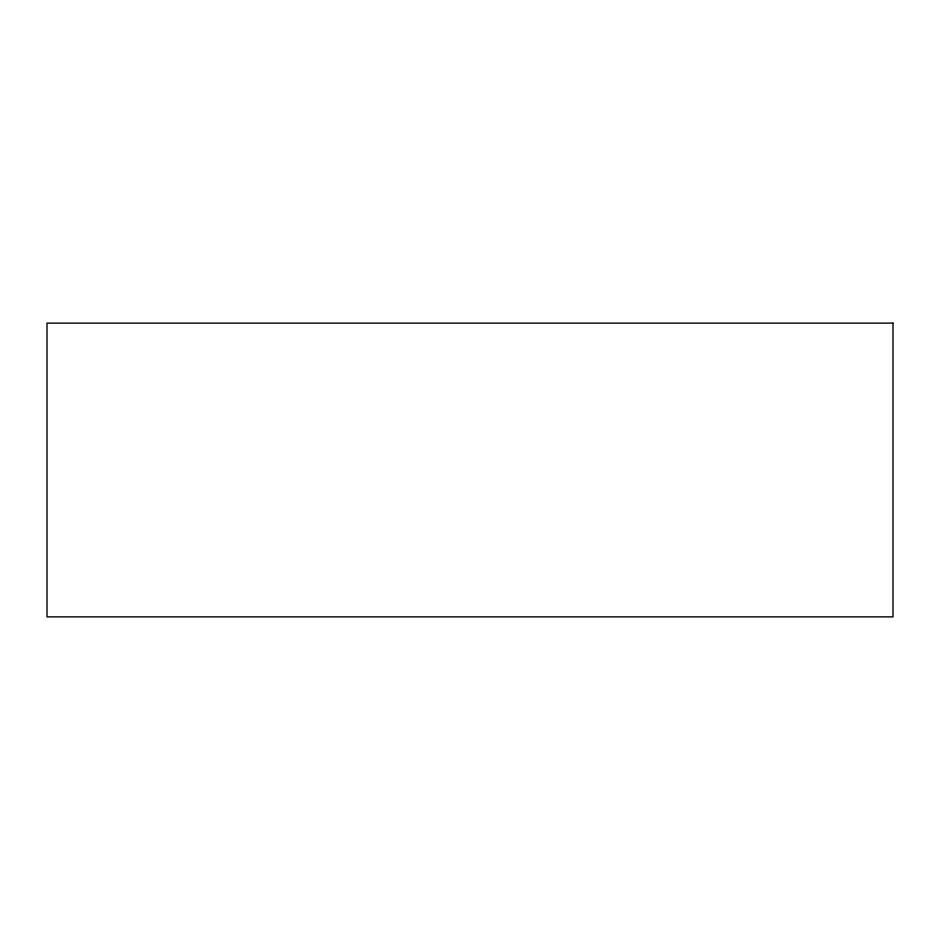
<?xml version="1.0" encoding="UTF-8"?>
<svg xmlns="http://www.w3.org/2000/svg" width="940" height="940" viewBox="0 0 940 940"><rect width="100%" height="100%" fill="white"/><g stroke="black" fill="none" stroke-linecap="round" stroke-linejoin="round"><path stroke-width="1.41" d="M893 323.125L47 323.125L47 616.875L893 616.875L893 323.125"/></g></svg>
